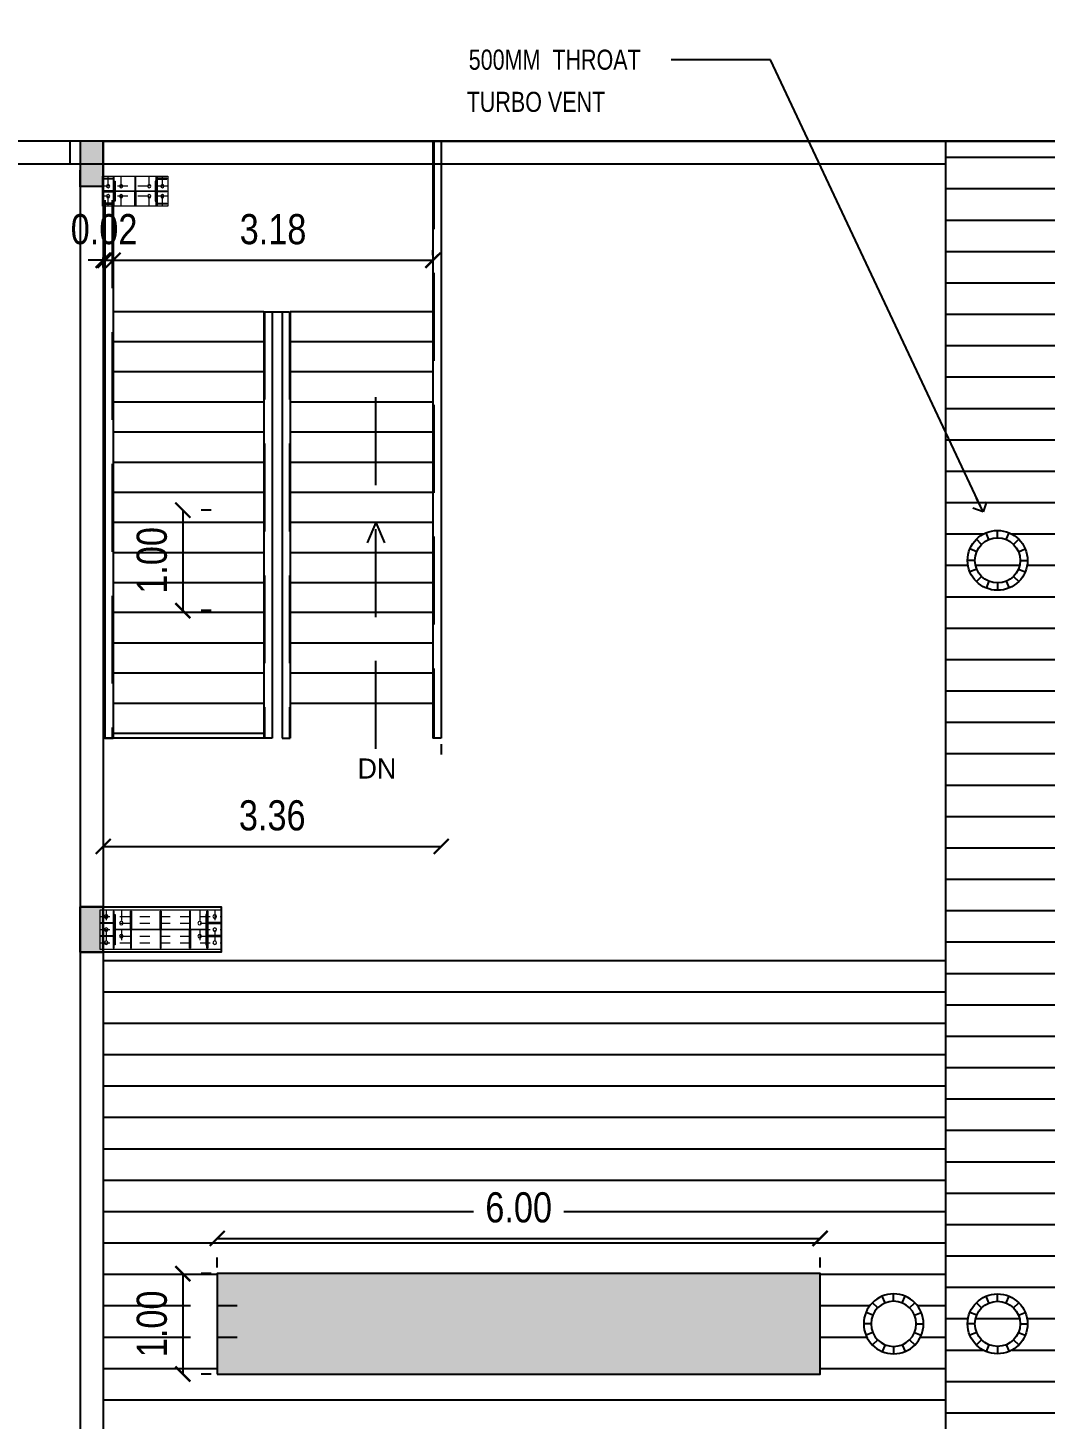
# Model space of a CAD drawing. Header units: metres. Extents: x 1422408 to 2267285, y 4015 to 80428.
# Drawn here: x 2267171.82 to 2267181.95, y 4055.43 to 4069.28 of the extents above; entities that cross this region are included whole.
import ezdxf
from ezdxf.enums import TextEntityAlignment as Align

# ---------------------------------------------------------------- set-up
doc = ezdxf.new("R2010")
doc.units = ezdxf.units.M
doc.header["$LTSCALE"] = 3.5
doc.header["$MEASUREMENT"] = 0
for name, pattern in [('CENTER2', [1.125, 0.75, -0.125, 0.125, -0.125]), ('CONTIN', [0]), ('DASHDOTX2', [2, 1, -0.5, 0, -0.5]), ('DOT2', [0.125, 0, -0.125]), ('HIDDEN', [0.375, 0.25, -0.125])]:
    doc.linetypes.add(name, pattern=pattern)
doc.layers.get('0').update_dxf_attribs({"linetype": 'CONTINUOUS'})
doc.layers.get('DEFPOINTS').update_dxf_attribs({"linetype": 'CONTINUOUS'})
for name, color, linetype, lineweight in [('1', 1, 'CONTIN', 18), ('BASEPLATE', 2, 'CONTINUOUS', 18), ('RCC COLUMN', 7, 'CONTINUOUS', 18), ('STEEL', 11, 'CONTINUOUS', 18), ('STIFFENER', 6, 'CONTINUOUS', 18)]:
    doc.layers.add(name, color=color, linetype=linetype, lineweight=lineweight)
for name, color, linetype in [('BLK_1_FLR_2_ROOF_AREA', 54, 'CONTINUOUS'), ('CLINE', 250, 'DASHDOTX2'), ('COLUMN', 2, 'CONTINUOUS'), ('GD', 12, 'CONTINUOUS'), ('HATCH', 15, 'CONTINUOUS'), ('ID', 3, 'CONTINUOUS'), ('RCCFOUNDATION', 250, 'CONTINUOUS'), ('rm no', 57, 'CONTINUOUS'), ('STEPS', 233, 'CONTINUOUS'), ('TEXT', 4, 'CONTINUOUS'), ('TURBOVENT', 16, 'CONTINUOUS'), ('WALL', 125, 'CONTINUOUS')]:
    doc.layers.add(name, color=color, linetype=linetype)
doc.styles.add('ID', font='GOTHIC.TTF', dxfattribs={"width": 0.85})
doc.styles.add('USA TEXT', font='GOTHIC.TTF')
doc.dimstyles.new('1-100-ID', dxfattribs={"dimtxt": 0.3, "dimasz": 0.15, "dimexe": 0.1, "dimexo": 0.06, "dimgap": 0.15, "dimtad": 1, "dimzin": 3, "dimdsep": 46, "dimtxsty": 'ID', "dimblk": 'ARCHTICK', "dimcen": 0, "dimclrd": 252, "dimclre": 252, "dimclrt": 3, "dimadec": 0, "dimazin": 0, "dimtfac": 1, "dimtix": 1, "dimtmove": 2, "dimatfit": 3, "dimldrblk": 'OPEN90', "dimfxl": 0, "dimtolj": 1, "dimtzin": 0, "dimarcsym": 0})
doc.dimstyles.new('1-200-GD', dxfattribs={"dimtxt": 0.25, "dimasz": 0.15, "dimexe": 0.1, "dimexo": 0.06, "dimgap": 0.15, "dimtad": 1, "dimzin": 3, "dimdsep": 46, "dimtxsty": 'USA TEXT', "dimblk": 'ARCHTICK', "dimcen": 0, "dimclrd": 252, "dimclrt": 12, "dimadec": 0, "dimazin": 0, "dimtfac": 1, "dimtix": 1, "dimtmove": 2, "dimatfit": 3, "dimldrblk": 'OPEN90', "dimfxl": 0, "dimtolj": 1, "dimtzin": 0, "dimarcsym": 0})

# ---------------------------------------------------------------- blocks, each defined once
blk = doc.blocks.new('_ArchTick')
at = {"color": 0, "linetype": 'ByBlock', "const_width": 0.15}
blk.add_lwpolyline([(-0.5, -0.5), (0.5, 0.5)], dxfattribs=at)
blk = doc.blocks.new('*D286')
at = {"layer": 'DEFPOINTS', "color": 0, "ltscale": 400, "transparency": 16777216}
for p in [(2267162.69, 4057.003), (2267164.573, 4057.003), (2267172.343, 4052.461)]:
    blk.add_point(p, dxfattribs=at)
at = {"layer": 'ID', "color": 252, "linetype": 'DOT2', "lineweight": -2, "ltscale": 400, "transparency": 16777216}
for p, q in [((2267164.513, 4057.003), (2267162.59, 4057.003)), ((2267172.283, 4052.461), (2267162.59, 4052.461))]:
    blk.add_line(p, q, dxfattribs=at)
at = {"layer": 'ID', "color": 252, "lineweight": -2, "ltscale": 400, "transparency": 16777216}
blk.add_line((2267162.69, 4052.461), (2267162.69, 4057.003), dxfattribs=at)
at = {"layer": 'ID', "color": 252, "lineweight": -2, "ltscale": 400, "transparency": 16777216, "xscale": 0.15, "yscale": 0.15, "zscale": 0.15}
for p, rotation in [((2267162.69, 4057.003), 90), ((2267162.69, 4052.461), 270)]:
    blk.add_blockref('_ArchTick', p, dxfattribs=dict(at, rotation=rotation))
at = {"layer": 'ID', "color": 3, "ltscale": 400, "transparency": 16777216, "insert": (2267162.382, 4054.732), "char_height": 0.3, "attachment_point": 5, "rotation": 90, "style": 'ID'}
blk.add_mtext('\\A1;4.54', dxfattribs=at)
blk = doc.blocks.new('_Open90')
at = {"color": 0, "linetype": 'ByBlock', "lineweight": -2}
for p, q in [((0, 0), (-1, 0)), ((-0.5, 0.5), (0, 0)), ((0, 0), (-0.5, -0.5))]:
    blk.add_line(p, q, dxfattribs=at)
blk = doc.blocks.new('*D299')
at = {"layer": 'DEFPOINTS', "color": 0, "ltscale": 400, "transparency": 16777216}
for p in [(2267172.343, 4072.064), (2267164.573, 4069.499), (2267172.343, 4067.706)]:
    blk.add_point(p, dxfattribs=at)
at = {"layer": 'ID', "color": 252, "linetype": 'DOT2', "lineweight": -2, "ltscale": 400, "transparency": 16777216}
for p, q in [((2267164.573, 4069.559), (2267164.573, 4072.164)), ((2267172.343, 4067.766), (2267172.343, 4072.164))]:
    blk.add_line(p, q, dxfattribs=at)
at = {"layer": 'ID', "color": 252, "lineweight": -2, "ltscale": 400, "transparency": 16777216}
blk.add_line((2267164.573, 4072.064), (2267172.343, 4072.064), dxfattribs=at)
at = {"layer": 'ID', "color": 252, "lineweight": -2, "ltscale": 400, "transparency": 16777216, "xscale": 0.15, "yscale": 0.15, "zscale": 0.15, "rotation": 180}
blk.add_blockref('_ArchTick', (2267164.573, 4072.064), dxfattribs=at)
at = {"layer": 'ID', "color": 252, "lineweight": -2, "ltscale": 400, "transparency": 16777216, "xscale": 0.15, "yscale": 0.15, "zscale": 0.15}
blk.add_blockref('_ArchTick', (2267172.343, 4072.064), dxfattribs=at)
at = {"layer": 'ID', "color": 3, "ltscale": 400, "transparency": 16777216, "insert": (2267168.458, 4072.367), "char_height": 0.3, "attachment_point": 5, "style": 'ID'}
blk.add_mtext('\\A1;7.77', dxfattribs=at)
blk = doc.blocks.new('*D300')
at = {"layer": 'DEFPOINTS', "color": 0, "ltscale": 400, "transparency": 16777216}
for p in [(2267189.343, 4072.064), (2267189.343, 4068.156), (2267172.573, 4067.566)]:
    blk.add_point(p, dxfattribs=at)
at = {"layer": 'ID', "color": 252, "linetype": 'DOT2', "lineweight": -2, "ltscale": 400, "transparency": 16777216}
for p, q in [((2267172.573, 4067.626), (2267172.573, 4072.164)), ((2267189.343, 4068.216), (2267189.343, 4072.164))]:
    blk.add_line(p, q, dxfattribs=at)
at = {"layer": 'ID', "color": 252, "lineweight": -2, "ltscale": 400, "transparency": 16777216}
blk.add_line((2267172.573, 4072.064), (2267189.343, 4072.064), dxfattribs=at)
at = {"layer": 'ID', "color": 252, "lineweight": -2, "ltscale": 400, "transparency": 16777216, "xscale": 0.15, "yscale": 0.15, "zscale": 0.15, "rotation": 180}
blk.add_blockref('_ArchTick', (2267172.573, 4072.064), dxfattribs=at)
at = {"layer": 'ID', "color": 252, "lineweight": -2, "ltscale": 400, "transparency": 16777216, "xscale": 0.15, "yscale": 0.15, "zscale": 0.15}
blk.add_blockref('_ArchTick', (2267189.343, 4072.064), dxfattribs=at)
at = {"layer": 'ID', "color": 3, "ltscale": 400, "transparency": 16777216, "insert": (2267180.958, 4072.371), "char_height": 0.3, "attachment_point": 5, "style": 'ID'}
blk.add_mtext('\\A1;16.77', dxfattribs=at)
blk = doc.blocks.new('*D263')
at = {"layer": 'DEFPOINTS', "color": 0, "ltscale": 400, "transparency": 16777216}
for p in [(2267172.343, 4072.064), (2267172.343, 4067.641), (2267172.573, 4067.641)]:
    blk.add_point(p, dxfattribs=at)
at = {"layer": 'ID', "color": 252, "lineweight": -2, "ltscale": 400, "transparency": 16777216}
for p, q in [((2267172.343, 4072.064), (2267172.193, 4072.064)), ((2267172.573, 4072.064), (2267172.343, 4072.064)), ((2267172.573, 4072.064), (2267172.723, 4072.064))]:
    blk.add_line(p, q, dxfattribs=at)
at = {"layer": 'ID', "color": 252, "linetype": 'DOT2', "lineweight": -2, "ltscale": 400, "transparency": 16777216}
for p, q in [((2267172.343, 4067.701), (2267172.343, 4072.164)), ((2267172.573, 4067.701), (2267172.573, 4072.164))]:
    blk.add_line(p, q, dxfattribs=at)
at = {"layer": 'ID', "color": 252, "lineweight": -2, "ltscale": 400, "transparency": 16777216, "xscale": 0.15, "yscale": 0.15, "zscale": 0.15}
blk.add_blockref('_ArchTick', (2267172.343, 4072.064), dxfattribs=at)
at = {"layer": 'ID', "color": 252, "lineweight": -2, "ltscale": 400, "transparency": 16777216, "xscale": 0.15, "yscale": 0.15, "zscale": 0.15, "rotation": 180}
blk.add_blockref('_ArchTick', (2267172.573, 4072.064), dxfattribs=at)
at = {"layer": 'ID', "color": 3, "ltscale": 400, "transparency": 16777216, "insert": (2267172.458, 4072.371), "char_height": 0.3, "attachment_point": 5, "style": 'ID'}
blk.add_mtext('\\A1;0.23', dxfattribs=at)
blk = doc.blocks.new('TB1')
at = {"layer": 'CLINE', "color": 233}
for p, q in [((0, 225), (0, 298)), ((-159, 159), (-210, 210)), ((159, 159), (210, 210)), ((-225, 0), (-298, 0)), ((225, 0), (298, 0)), ((-159, -159), (-210, -210)), ((0, -225), (0, -298)), ((159, -159), (210, -210))]:
    blk.add_line(p, q, dxfattribs=at)
at = {"layer": 'CLINE', "color": 250}
for p, q in [((-86, 208), (-114, 275)), ((86, 208), (114, 275)), ((-208, 86), (-275, 114)), ((208, 86), (275, 114)), ((-208, -86), (-275, -114)), ((208, -86), (275, -114)), ((-86, -208), (-114, -275)), ((86, -208), (114, -275))]:
    blk.add_line(p, q, dxfattribs=at)
at = {"layer": 'CLINE', "color": 233, "linetype": 'ByBlock', "ltscale": 0.25}
blk.add_circle((0, 0), 298, dxfattribs=at)
at = {"layer": 'WALL', "color": 252}
blk.add_circle((0, 0), 225, dxfattribs=at)
blk = doc.blocks.new('*D273')
at = {"layer": 'DEFPOINTS', "color": 0, "ltscale": 400, "transparency": 16777216}
for p in [(2267173.708, 4056.881), (2267173.365, 4055.881), (2267173.708, 4055.881)]:
    blk.add_point(p, dxfattribs=at)
at = {"layer": 'ID', "color": 252, "linetype": 'DOT2', "lineweight": -2, "ltscale": 400, "transparency": 16777216}
for p, q in [((2267173.648, 4056.881), (2267173.265, 4056.881)), ((2267173.648, 4055.881), (2267173.265, 4055.881))]:
    blk.add_line(p, q, dxfattribs=at)
at = {"layer": 'ID', "color": 252, "lineweight": -2, "ltscale": 400, "transparency": 16777216}
blk.add_line((2267173.365, 4056.881), (2267173.365, 4055.881), dxfattribs=at)
at = {"layer": 'ID', "color": 252, "lineweight": -2, "ltscale": 400, "transparency": 16777216, "xscale": 0.15, "yscale": 0.15, "zscale": 0.15}
for p, rotation in [((2267173.365, 4056.881), 90), ((2267173.365, 4055.881), 270)]:
    blk.add_blockref('_ArchTick', p, dxfattribs=dict(at, rotation=rotation))
at = {"layer": 'ID', "color": 3, "ltscale": 400, "transparency": 16777216, "insert": (2267173.058, 4056.381), "char_height": 0.3, "attachment_point": 5, "rotation": 90, "style": 'ID'}
blk.add_mtext('\\A1;1.00', dxfattribs=at)
blk = doc.blocks.new('*D274')
at = {"layer": 'DEFPOINTS', "color": 0, "ltscale": 400, "transparency": 16777216}
for p in [(2267179.708, 4057.232), (2267173.708, 4056.881), (2267179.708, 4056.881)]:
    blk.add_point(p, dxfattribs=at)
at = {"layer": 'ID', "color": 252, "linetype": 'DOT2', "lineweight": -2, "ltscale": 400, "transparency": 16777216}
for p, q in [((2267173.708, 4056.941), (2267173.708, 4057.332)), ((2267179.708, 4056.941), (2267179.708, 4057.332))]:
    blk.add_line(p, q, dxfattribs=at)
at = {"layer": 'ID', "color": 252, "lineweight": -2, "ltscale": 400, "transparency": 16777216}
blk.add_line((2267173.708, 4057.232), (2267179.708, 4057.232), dxfattribs=at)
at = {"layer": 'ID', "color": 252, "lineweight": -2, "ltscale": 400, "transparency": 16777216, "xscale": 0.15, "yscale": 0.15, "zscale": 0.15, "rotation": 180}
blk.add_blockref('_ArchTick', (2267173.708, 4057.232), dxfattribs=at)
at = {"layer": 'ID', "color": 252, "lineweight": -2, "ltscale": 400, "transparency": 16777216, "xscale": 0.15, "yscale": 0.15, "zscale": 0.15}
blk.add_blockref('_ArchTick', (2267179.708, 4057.232), dxfattribs=at)
at = {"layer": 'ID', "color": 3, "ltscale": 400, "transparency": 16777216, "insert": (2267176.708, 4057.539), "char_height": 0.3, "attachment_point": 5, "style": 'ID'}
blk.add_mtext('\\A1;6.00', dxfattribs=at)
blk = doc.blocks.new('*D275')
at = {"layer": 'DEFPOINTS', "color": 0, "transparency": 16777216}
for p in [(2267173.708, 4064.482), (2267173.365, 4063.482), (2267173.708, 4063.482)]:
    blk.add_point(p, dxfattribs=at)
at = {"layer": 'GD', "color": 252, "linetype": 'DOT2', "lineweight": -2, "transparency": 16777216}
for p, q in [((2267173.648, 4064.482), (2267173.265, 4064.482)), ((2267173.648, 4063.482), (2267173.265, 4063.482))]:
    blk.add_line(p, q, dxfattribs=at)
at = {"layer": 'GD', "color": 252, "lineweight": -2, "transparency": 16777216}
blk.add_line((2267173.365, 4064.482), (2267173.365, 4063.482), dxfattribs=at)
at = {"layer": 'GD', "color": 252, "lineweight": -2, "transparency": 16777216, "xscale": 0.15, "yscale": 0.15, "zscale": 0.15}
for p, rotation in [((2267173.365, 4064.482), 90), ((2267173.365, 4063.482), 270)]:
    blk.add_blockref('_ArchTick', p, dxfattribs=dict(at, rotation=rotation))
at = {"layer": 'GD', "color": 3, "transparency": 16777216, "insert": (2267173.058, 4063.982), "char_height": 0.3, "attachment_point": 5, "rotation": 90, "style": 'ID'}
blk.add_mtext('\\A1;1.00', dxfattribs=at)
blk = doc.blocks.new('BP4')
at = {"layer": '1', "linetype": 'Continuous'}
for centre in [(12801591, 6757594), (12801691, 6757594), (12801591, 6757464), (12801691, 6757464), (12801591, 6757184), (12801691, 6757184), (12801591, 6757054), (12801691, 6757054)]:
    blk.add_circle(centre, 16, dxfattribs=at)
at = {"layer": 'BASEPLATE', "linetype": 'Continuous'}
blk.add_lwpolyline([(12801791, 6757649), (12801491, 6757649), (12801491, 6756999), (12801791, 6756999)], close=True, dxfattribs=at)
at = {"layer": 'RCC COLUMN', "color": 4, "linetype": 'CENTER2', "ltscale": 2}
for p, q in [((12801591, 6756999), (12801591, 6757649)), ((12801691, 6756999), (12801691, 6757649)), ((12801791, 6757594), (12801491, 6757594)), ((12801791, 6757464), (12801491, 6757464)), ((12801791, 6757324), (12801491, 6757324)), ((12801791, 6757184), (12801491, 6757184)), ((12801791, 6757054), (12801491, 6757054))]:
    blk.add_line(p, q, dxfattribs=at)
at = {"layer": 'RCC COLUMN', "linetype": 'Continuous'}
blk.add_line((12801638, 6757324), (12801643, 6757324), dxfattribs=at)
at = {"layer": 'STEEL', "linetype": 'Continuous'}
for points in [[(12801541, 6757524), (12801741, 6757524), (12801741, 6757532), (12801541, 6757532)], [(12801638, 6757124), (12801643, 6757124), (12801643, 6757524), (12801638, 6757524)], [(12801541, 6757124), (12801741, 6757124), (12801741, 6757116), (12801541, 6757116)]]:
    blk.add_lwpolyline(points, close=True, dxfattribs=at)
at = {"layer": 'STIFFENER', "linetype": 'Continuous'}
for points in [[(12801511, 6757639), (12801511, 6757542), (12801521, 6757542), (12801521, 6757639)], [(12801646, 6757639), (12801646, 6757542), (12801636, 6757542), (12801636, 6757639)], [(12801771, 6757639), (12801771, 6757542), (12801761, 6757542), (12801761, 6757639)], [(12801501, 6757542), (12801781, 6757542), (12801781, 6757532), (12801501, 6757532)], [(12801501, 6757329), (12801638, 6757329), (12801638, 6757319), (12801501, 6757319)], [(12801781, 6757329), (12801643, 6757329), (12801643, 6757319), (12801781, 6757319)], [(12801501, 6757106), (12801781, 6757106), (12801781, 6757116), (12801501, 6757116)], [(12801511, 6757009), (12801511, 6757106), (12801521, 6757106), (12801521, 6757009)], [(12801646, 6757009), (12801646, 6757106), (12801636, 6757106), (12801636, 6757009)], [(12801771, 6757009), (12801771, 6757106), (12801761, 6757106), (12801761, 6757009)]]:
    blk.add_lwpolyline(points, close=True, dxfattribs=at)
blk = doc.blocks.new('BP1')
at = {"layer": '1', "linetype": 'Continuous'}
for centre in [(12808943, 6760111), (12809073, 6760111), (12809203, 6760111), (12809008, 6759961), (12809138, 6759961), (12809008, 6759181), (12809138, 6759181), (12808943, 6759031), (12809073, 6759031), (12809203, 6759031)]:
    blk.add_circle(centre, 18, dxfattribs=at)
at = {"layer": 'BASEPLATE', "linetype": 'Continuous'}
blk.add_lwpolyline([(12808878, 6760176), (12809268, 6760176), (12809268, 6758966), (12808878, 6758966)], close=True, dxfattribs=at)
at = {"layer": 'RCC COLUMN', "color": 4, "linetype": 'CENTER2', "ltscale": 2}
for p, q in [((12808878, 6760111), (12809268, 6760111)), ((12808943, 6760176), (12808943, 6758966)), ((12809008, 6760176), (12809008, 6758966)), ((12809073, 6760176), (12809073, 6758966)), ((12809138, 6760176), (12809138, 6758966)), ((12809203, 6760176), (12809203, 6758966)), ((12808878, 6759961), (12809268, 6759961)), ((12808878, 6759571), (12809268, 6759571)), ((12808878, 6759181), (12809268, 6759181)), ((12808878, 6759031), (12809268, 6759031))]:
    blk.add_line(p, q, dxfattribs=at)
at = {"layer": 'STEEL', "linetype": 'Continuous'}
for points in [[(12808923, 6760021), (12809223, 6760021), (12809223, 6760031), (12808923, 6760031)], [(12809070, 6760021), (12809070, 6759121), (12809076, 6759121), (12809076, 6760021)], [(12808923, 6759121), (12809223, 6759121), (12809223, 6759111), (12808923, 6759111)]]:
    blk.add_lwpolyline(points, close=True, dxfattribs=at)
at = {"layer": 'STIFFENER', "linetype": 'Continuous'}
for points in [[(12809003, 6760166), (12809003, 6760041), (12809013, 6760041), (12809013, 6760166)], [(12809133, 6760166), (12809133, 6760041), (12809143, 6760041), (12809143, 6760166)], [(12809258, 6760031), (12808888, 6760031), (12808888, 6760041), (12809258, 6760041)], [(12808888, 6759861), (12809070, 6759861), (12809070, 6759871), (12808888, 6759871)], [(12809258, 6759861), (12809076, 6759861), (12809076, 6759871), (12809258, 6759871)], [(12808888, 6759566), (12809070, 6759566), (12809070, 6759576), (12808888, 6759576)], [(12809258, 6759566), (12809076, 6759566), (12809076, 6759576), (12809258, 6759576)], [(12808888, 6759281), (12809070, 6759281), (12809070, 6759271), (12808888, 6759271)], [(12809258, 6759281), (12809076, 6759281), (12809076, 6759271), (12809258, 6759271)], [(12809258, 6759111), (12808888, 6759111), (12808888, 6759101), (12809258, 6759101)], [(12809003, 6758976), (12809003, 6759101), (12809013, 6759101), (12809013, 6758976)], [(12809133, 6758976), (12809133, 6759101), (12809143, 6759101), (12809143, 6758976)]]:
    blk.add_lwpolyline(points, close=True, dxfattribs=at)
blk = doc.blocks.new('*D378')
at = {"layer": 'DEFPOINTS', "color": 0, "ltscale": 400, "transparency": 16777216}
for p in [(2267172.343, 4072.064), (2267164.573, 4069.499), (2267172.343, 4067.706)]:
    blk.add_point(p, dxfattribs=at)
at = {"layer": 'ID', "color": 252, "linetype": 'DOT2', "lineweight": -2, "ltscale": 400, "transparency": 16777216}
for p, q in [((2267164.573, 4069.559), (2267164.573, 4072.164)), ((2267172.343, 4067.766), (2267172.343, 4072.164))]:
    blk.add_line(p, q, dxfattribs=at)
at = {"layer": 'ID', "color": 252, "lineweight": -2, "ltscale": 400, "transparency": 16777216}
blk.add_line((2267164.573, 4072.064), (2267172.343, 4072.064), dxfattribs=at)
at = {"layer": 'ID', "color": 252, "lineweight": -2, "ltscale": 400, "transparency": 16777216, "xscale": 0.15, "yscale": 0.15, "zscale": 0.15, "rotation": 180}
blk.add_blockref('_ArchTick', (2267164.573, 4072.064), dxfattribs=at)
at = {"layer": 'ID', "color": 252, "lineweight": -2, "ltscale": 400, "transparency": 16777216, "xscale": 0.15, "yscale": 0.15, "zscale": 0.15}
blk.add_blockref('_ArchTick', (2267172.343, 4072.064), dxfattribs=at)
at = {"layer": 'ID', "color": 3, "ltscale": 400, "transparency": 16777216, "insert": (2267168.458, 4072.368), "char_height": 0.3, "attachment_point": 5, "style": 'ID'}
blk.add_mtext('\\A1;7.77', dxfattribs=at)
blk = doc.blocks.new('*D379')
at = {"layer": 'DEFPOINTS', "color": 0, "ltscale": 400, "transparency": 16777216}
for p in [(2267172.573, 4072.064), (2267172.343, 4067.706), (2267172.573, 4067.566)]:
    blk.add_point(p, dxfattribs=at)
at = {"layer": 'ID', "color": 252, "lineweight": -2, "ltscale": 400, "transparency": 16777216}
for p, q in [((2267172.343, 4072.064), (2267172.193, 4072.064)), ((2267172.343, 4072.064), (2267172.573, 4072.064)), ((2267172.573, 4072.064), (2267172.723, 4072.064))]:
    blk.add_line(p, q, dxfattribs=at)
at = {"layer": 'ID', "color": 252, "linetype": 'DOT2', "lineweight": -2, "ltscale": 400, "transparency": 16777216}
for p, q in [((2267172.343, 4067.766), (2267172.343, 4072.164)), ((2267172.573, 4067.626), (2267172.573, 4072.164))]:
    blk.add_line(p, q, dxfattribs=at)
at = {"layer": 'ID', "color": 252, "lineweight": -2, "ltscale": 400, "transparency": 16777216, "xscale": 0.15, "yscale": 0.15, "zscale": 0.15}
blk.add_blockref('_ArchTick', (2267172.343, 4072.064), dxfattribs=at)
at = {"layer": 'ID', "color": 252, "lineweight": -2, "ltscale": 400, "transparency": 16777216, "xscale": 0.15, "yscale": 0.15, "zscale": 0.15, "rotation": 180}
blk.add_blockref('_ArchTick', (2267172.573, 4072.064), dxfattribs=at)
at = {"layer": 'ID', "color": 3, "ltscale": 400, "transparency": 16777216, "insert": (2267172.458, 4072.372), "char_height": 0.3, "attachment_point": 5, "style": 'ID'}
blk.add_mtext('\\A1;0.23', dxfattribs=at)
blk = doc.blocks.new('*D380')
at = {"layer": 'DEFPOINTS', "color": 0, "ltscale": 400, "transparency": 16777216}
for p in [(2267189.113, 4072.064), (2267189.113, 4068.15), (2267172.573, 4067.566)]:
    blk.add_point(p, dxfattribs=at)
at = {"layer": 'ID', "color": 252, "linetype": 'DOT2', "lineweight": -2, "ltscale": 400, "transparency": 16777216}
for p, q in [((2267172.573, 4067.626), (2267172.573, 4072.164)), ((2267189.113, 4068.21), (2267189.113, 4072.164))]:
    blk.add_line(p, q, dxfattribs=at)
at = {"layer": 'ID', "color": 252, "lineweight": -2, "ltscale": 400, "transparency": 16777216}
blk.add_line((2267172.573, 4072.064), (2267189.113, 4072.064), dxfattribs=at)
at = {"layer": 'ID', "color": 252, "lineweight": -2, "ltscale": 400, "transparency": 16777216, "xscale": 0.15, "yscale": 0.15, "zscale": 0.15, "rotation": 180}
blk.add_blockref('_ArchTick', (2267172.573, 4072.064), dxfattribs=at)
at = {"layer": 'ID', "color": 252, "lineweight": -2, "ltscale": 400, "transparency": 16777216, "xscale": 0.15, "yscale": 0.15, "zscale": 0.15}
blk.add_blockref('_ArchTick', (2267189.113, 4072.064), dxfattribs=at)
at = {"layer": 'ID', "color": 3, "ltscale": 400, "transparency": 16777216, "insert": (2267180.843, 4072.372), "char_height": 0.3, "attachment_point": 5, "style": 'ID'}
blk.add_mtext('\\A1;16.54', dxfattribs=at)
blk = doc.blocks.new('*D375')
at = {"layer": 'DEFPOINTS', "color": 0, "ltscale": 400, "transparency": 16777216}
for p in [(2267172.573, 4062.211), (2267175.937, 4062.211), (2267175.937, 4061.134)]:
    blk.add_point(p, dxfattribs=at)
at = {"layer": 'ID', "color": 252, "linetype": 'DOT2', "lineweight": -2, "ltscale": 400, "transparency": 16777216}
for p, q in [((2267172.573, 4062.151), (2267172.573, 4061.034)), ((2267175.937, 4062.151), (2267175.937, 4061.034))]:
    blk.add_line(p, q, dxfattribs=at)
at = {"layer": 'ID', "color": 252, "lineweight": -2, "ltscale": 400, "transparency": 16777216}
blk.add_line((2267172.573, 4061.134), (2267175.937, 4061.134), dxfattribs=at)
at = {"layer": 'ID', "color": 252, "lineweight": -2, "ltscale": 400, "transparency": 16777216, "xscale": 0.15, "yscale": 0.15, "zscale": 0.15, "rotation": 180}
blk.add_blockref('_ArchTick', (2267172.573, 4061.134), dxfattribs=at)
at = {"layer": 'ID', "color": 252, "lineweight": -2, "ltscale": 400, "transparency": 16777216, "xscale": 0.15, "yscale": 0.15, "zscale": 0.15}
blk.add_blockref('_ArchTick', (2267175.937, 4061.134), dxfattribs=at)
at = {"layer": 'ID', "color": 3, "ltscale": 400, "transparency": 16777216, "insert": (2267174.255, 4061.442), "char_height": 0.3, "attachment_point": 5, "style": 'ID'}
blk.add_mtext('\\A1;3.36', dxfattribs=at)
blk = doc.blocks.new('*D376')
at = {"layer": 'DEFPOINTS', "color": 0, "ltscale": 400, "transparency": 16777216}
for p in [(2267172.671, 4066.992), (2267175.855, 4066.97), (2267175.855, 4066.961)]:
    blk.add_point(p, dxfattribs=at)
at = {"layer": 'ID', "color": 252, "linetype": 'DOT2', "lineweight": -2, "ltscale": 400, "transparency": 16777216}
for p, q in [((2267175.855, 4067.021), (2267175.855, 4067.07)), ((2267172.671, 4066.932), (2267172.671, 4066.87))]:
    blk.add_line(p, q, dxfattribs=at)
at = {"layer": 'ID', "color": 252, "lineweight": -2, "ltscale": 400, "transparency": 16777216}
blk.add_line((2267172.671, 4066.97), (2267175.855, 4066.97), dxfattribs=at)
at = {"layer": 'ID', "color": 252, "lineweight": -2, "ltscale": 400, "transparency": 16777216, "xscale": 0.15, "yscale": 0.15, "zscale": 0.15, "rotation": 180}
blk.add_blockref('_ArchTick', (2267172.671, 4066.97), dxfattribs=at)
at = {"layer": 'ID', "color": 252, "lineweight": -2, "ltscale": 400, "transparency": 16777216, "xscale": 0.15, "yscale": 0.15, "zscale": 0.15}
blk.add_blockref('_ArchTick', (2267175.855, 4066.97), dxfattribs=at)
at = {"layer": 'ID', "color": 3, "ltscale": 400, "transparency": 16777216, "insert": (2267174.263, 4067.278), "char_height": 0.3, "attachment_point": 5, "style": 'ID'}
blk.add_mtext('\\A1;3.18', dxfattribs=at)
blk = doc.blocks.new('*D377')
at = {"layer": 'DEFPOINTS', "color": 0, "ltscale": 400, "transparency": 16777216}
for p in [(2267172.573, 4066.97), (2267172.573, 4066.839), (2267172.589, 4066.839)]:
    blk.add_point(p, dxfattribs=at)
at = {"layer": 'ID', "color": 252, "linetype": 'DOT2', "lineweight": -2, "ltscale": 400, "transparency": 16777216}
for p, q in [((2267172.573, 4066.899), (2267172.573, 4067.07)), ((2267172.589, 4066.899), (2267172.589, 4067.07))]:
    blk.add_line(p, q, dxfattribs=at)
at = {"layer": 'ID', "color": 252, "lineweight": -2, "ltscale": 400, "transparency": 16777216}
for p, q in [((2267172.573, 4066.97), (2267172.423, 4066.97)), ((2267172.589, 4066.97), (2267172.573, 4066.97)), ((2267172.589, 4066.97), (2267172.739, 4066.97))]:
    blk.add_line(p, q, dxfattribs=at)
at = {"layer": 'ID', "color": 252, "lineweight": -2, "ltscale": 400, "transparency": 16777216, "xscale": 0.15, "yscale": 0.15, "zscale": 0.15}
blk.add_blockref('_ArchTick', (2267172.573, 4066.97), dxfattribs=at)
at = {"layer": 'ID', "color": 252, "lineweight": -2, "ltscale": 400, "transparency": 16777216, "xscale": 0.15, "yscale": 0.15, "zscale": 0.15, "rotation": 180}
blk.add_blockref('_ArchTick', (2267172.589, 4066.97), dxfattribs=at)
at = {"layer": 'ID', "color": 3, "ltscale": 400, "transparency": 16777216, "insert": (2267172.581, 4067.278), "char_height": 0.3, "attachment_point": 5, "style": 'ID'}
blk.add_mtext('\\A1;0.02', dxfattribs=at)

msp = doc.modelspace()

# ---------------------------------------------------------------- hatches: boundary and pattern name
at = {"layer": 'COLUMN', "ltscale": 400}
h = msp.add_hatch(color=254, dxfattribs=at)
h.dxf.hatch_style = 1
h.paths.add_polyline_path([(2267172.34292, 4067.70644), (2267172.57292, 4067.70644), (2267172.57292, 4068.15644), (2267172.34292, 4068.15644)])
h = msp.add_hatch(color=254, dxfattribs=at)
h.dxf.hatch_style = 1
h.paths.add_polyline_path([(2267172.34292, 4060.08144), (2267172.57292, 4060.08144), (2267172.57292, 4060.53144), (2267172.34292, 4060.53144)])
at = {"layer": 'HATCH', "ltscale": 25}
h = msp.add_hatch(dxfattribs=at)
h.set_pattern_fill('ANSI31', color=250, scale=2.5, angle=135, style=0)
h.set_pattern_definition([(180, (2265990.9992, 3969.55805), (-1e-16, -0.3125), [])])
h.paths.add_polyline_path([(2267188.20792, 4056.88112), (2267188.20792, 4055.88112), (2267182.20792, 4055.88112), (2267182.20792, 4056.88112)], flags=16)
h.paths.add_polyline_path([(2267182.20792, 4063.48212), (2267182.20792, 4064.48212), (2267188.20792, 4064.48212), (2267188.20792, 4063.48212)], flags=16)
edge = h.paths.add_edge_path(flags=16)
edge.add_arc((2267181.47521, 4056.38112), 0.29766, 0, 360)
edge = h.paths.add_edge_path(flags=16)
edge.add_arc((2267181.47521, 4056.38112), 0.225, 0, 360)
edge = h.paths.add_edge_path(flags=16)
edge.add_arc((2267181.47521, 4063.98212), 0.29766, 0, 360)
edge = h.paths.add_edge_path(flags=16)
edge.add_arc((2267181.47521, 4063.98212), 0.225, 0, 360)
h.paths.add_polyline_path([(2267188.20792, 4049.03112), (2267188.20792, 4048.03112), (2267182.20792, 4048.03112), (2267182.20792, 4049.03112)], flags=16)
edge = h.paths.add_edge_path(flags=16)
edge.add_arc((2267181.47521, 4048.53112), 0.29766, 0, 360)
edge = h.paths.add_edge_path(flags=16)
edge.add_arc((2267181.47521, 4048.53112), 0.225, 0, 360)
h.paths.add_polyline_path([(2267188.20792, 4041.43012), (2267188.20792, 4040.43012), (2267182.20792, 4040.43012), (2267182.20792, 4041.43012)], flags=16)
edge = h.paths.add_edge_path(flags=16)
edge.add_arc((2267181.47521, 4040.93012), 0.29766, 0, 360)
edge = h.paths.add_edge_path(flags=16)
edge.add_arc((2267181.47521, 4040.93012), 0.225, 0, 360)
h.paths.add_polyline_path([(2267188.99965, 4054.50408), (2267189.11292, 4054.50408), (2267189.11292, 4054.19402), (2267188.99965, 4054.19402)], flags=16)
h.paths.add_polyline_path([(2267188.01037, 4040.49256), (2267188.01037, 4041.36769), (2267188.47546, 4041.36769), (2267188.47546, 4040.49256)], flags=16)
h.paths.add_polyline_path([(2267184.7571, 4042.32094), (2267185.65875, 4042.32094), (2267185.65875, 4041.85585), (2267184.7571, 4041.85585)], flags=16)
h.paths.add_polyline_path([(2267188.01037, 4048.09356), (2267188.01037, 4048.96869), (2267188.47546, 4048.96869), (2267188.47546, 4048.09356)], flags=16)
h.paths.add_polyline_path([(2267184.7571, 4049.92194), (2267185.65875, 4049.92194), (2267185.65875, 4049.45685), (2267184.7571, 4049.45685)], flags=16)
h.paths.add_polyline_path([(2267188.01037, 4055.94356), (2267188.01037, 4056.81869), (2267188.47546, 4056.81869), (2267188.47546, 4055.94356)], flags=16)
h.paths.add_polyline_path([(2267184.7571, 4057.77194), (2267185.65875, 4057.77194), (2267185.65875, 4057.30685), (2267184.7571, 4057.30685)], flags=16)
h.paths.add_polyline_path([(2267188.01037, 4063.54456), (2267188.01037, 4064.41969), (2267188.47546, 4064.41969), (2267188.47546, 4063.54456)], flags=16)
h.paths.add_polyline_path([(2267184.7571, 4065.37294), (2267185.65875, 4065.37294), (2267185.65875, 4064.90785), (2267184.7571, 4064.90785)], flags=16)
h.paths.add_polyline_path([(2267189.11292, 4036.75612), (2267189.11292, 4056.71112), (2267189.34292, 4056.71112), (2267189.34292, 4068.15612), (2267180.95792, 4068.15612), (2267180.95792, 4036.75612)])
h = msp.add_hatch(dxfattribs=at)
h.set_pattern_fill('ANSI31', color=250, scale=2.5, angle=135)
h.set_pattern_definition([(180, (0, 0), (-1e-16, -0.3125), [])])
h.paths.add_polyline_path([(2267172.57292, 4060.02987), (2267180.95792, 4060.02987), (2267180.95792, 4036.75612), (2267172.80292, 4036.75612), (2267172.80292, 4049.52112), (2267172.80292, 4052.68112), (2267172.57292, 4052.68112)])
h.paths.add_polyline_path([(2267173.70792, 4056.88112), (2267173.70792, 4055.88112), (2267179.70792, 4055.88112), (2267179.70792, 4056.88112)], flags=16)
edge = h.paths.add_edge_path(flags=16)
edge.add_arc((2267180.44064, 4056.38112), 0.29766, 180, 360)
edge.add_arc((2267180.44064, 4056.38112), 0.29766, 0, 180)
edge = h.paths.add_edge_path(flags=0)
edge.add_arc((2267180.44064, 4056.38112), 0.225, 180, 360)
edge.add_arc((2267180.44064, 4056.38112), 0.225, 0, 180)
h.paths.add_polyline_path([(2267173.70792, 4049.03112), (2267173.70792, 4048.03112), (2267179.70792, 4048.03112), (2267179.70792, 4049.03112)], flags=16)
edge = h.paths.add_edge_path(flags=16)
edge.add_arc((2267180.44064, 4048.53112), 0.29766, 180, 360)
edge.add_arc((2267180.44064, 4048.53112), 0.29766, 0, 180)
edge = h.paths.add_edge_path(flags=0)
edge.add_arc((2267180.44064, 4048.53112), 0.225, 180, 360)
edge.add_arc((2267180.44064, 4048.53112), 0.225, 0, 180)
h.paths.add_polyline_path([(2267173.70792, 4041.43012), (2267173.70792, 4040.43012), (2267179.70792, 4040.43012), (2267179.70792, 4041.43012)], flags=16)
edge = h.paths.add_edge_path(flags=16)
edge.add_arc((2267180.44064, 4040.93012), 0.29766, 180, 360)
edge.add_arc((2267180.44064, 4040.93012), 0.29766, 0, 180)
edge = h.paths.add_edge_path(flags=0)
edge.add_arc((2267180.44064, 4040.93012), 0.225, 180, 360)
edge.add_arc((2267180.44064, 4040.93012), 0.225, 0, 180)
h.paths.add_polyline_path([(2267172.91619, 4054.50408), (2267172.45965, 4054.50408), (2267172.45965, 4054.19402), (2267172.91619, 4054.19402)])
h.paths.add_polyline_path([(2267173.90548, 4040.49256), (2267173.90548, 4041.36769), (2267173.44038, 4041.36769), (2267173.44038, 4040.49256)], flags=16)
h.paths.add_polyline_path([(2267177.15875, 4042.32094), (2267176.2571, 4042.32094), (2267176.2571, 4041.85585), (2267177.15875, 4041.85585)], flags=16)
h.paths.add_polyline_path([(2267173.90548, 4048.09356), (2267173.90548, 4048.96869), (2267173.44038, 4048.96869), (2267173.44038, 4048.09356)], flags=16)
h.paths.add_polyline_path([(2267177.15875, 4049.92194), (2267176.2571, 4049.92194), (2267176.2571, 4049.45685), (2267177.15875, 4049.45685)], flags=16)
h.paths.add_polyline_path([(2267173.90548, 4055.94356), (2267173.90548, 4056.81869), (2267173.44038, 4056.81869), (2267173.44038, 4055.94356)], flags=16)
h.paths.add_polyline_path([(2267177.15875, 4057.77194), (2267176.2571, 4057.77194), (2267176.2571, 4057.30685), (2267177.15875, 4057.30685)], flags=16)
at = {"layer": 'WALL', "ltscale": 400}
h = msp.add_hatch(dxfattribs=at)
h.set_pattern_fill('DOTS', color=1, scale=0.9, style=0)
h.set_pattern_definition([(0, (2265990.9992, 3961.95705), (0.028125, 0.05625), [0, -0.05625])])
h.paths.add_polyline_path([(2267179.70792, 4056.88112), (2267173.70792, 4056.88112), (2267173.70792, 4055.88112), (2267179.70792, 4055.88112)])

# ---------------------------------------------------------------- linework, layer by layer
msp.add_line((2267179.21365, 4068.96586), (2267178.22501, 4068.96586))
at = {"color": 1, "linetype": 'Continuous'}
for p, q in [((2267175.85492, 4068.15644), (2267175.85492, 4062.21061)), ((2267175.93692, 4068.15644), (2267175.93692, 4062.21061)), ((2267172.58892, 4067.56844), (2267172.58892, 4062.21061)), ((2267172.67092, 4067.56844), (2267172.67092, 4062.21061)), ((2267174.17092, 4066.45844), (2267174.17092, 4062.21061)), ((2267174.17092, 4066.45844), (2267174.42692, 4066.45844)), ((2267174.25292, 4066.45844), (2267174.25292, 4062.21061)), ((2267174.35292, 4066.45844), (2267174.35292, 4062.21061)), ((2267174.43492, 4066.45844), (2267174.43492, 4062.21061)), ((2267174.25292, 4062.21061), (2267172.57292, 4062.21061)), ((2267172.58892, 4062.21061), (2267172.67092, 4062.21061)), ((2267174.35292, 4062.21061), (2267174.43492, 4062.21061)), ((2267175.93692, 4062.21061), (2267175.85492, 4062.21061))]:
    msp.add_line(p, q, dxfattribs=at)
at = {"color": 1, "linetype": 'HIDDEN'}
for p, q in [((2267175.86292, 4068.15644), (2267175.86292, 4062.21061)), ((2267172.66292, 4067.56844), (2267172.66292, 4062.21061)), ((2267174.17892, 4066.45844), (2267174.17892, 4062.21061)), ((2267174.42692, 4066.45844), (2267174.42692, 4062.21061)), ((2267175.2859, 4062.10597), (2267175.2859, 4065.7209)), ((2267175.2859, 4064.35844), (2267175.20084, 4064.15586)), ((2267175.2859, 4064.35844), (2267175.37095, 4064.15586))]:
    msp.add_line(p, q, dxfattribs=at)
at = {"layer": 'BLK_1_FLR_2_ROOF_AREA'}
msp.add_lwpolyline([(2267172.34292, 4036.75644), (2267198.36356, 4036.75644), (2267198.36356, 4044.83112), (2267194.5414, 4054.71144), (2267189.34292, 4054.71144), (2267189.34859, 4068.15644), (2267164.34292, 4068.15644), (2267164.34292, 4056.95973), (2267166.18373, 4052.23144), (2267172.34292, 4052.23144)], close=True, dxfattribs=at)
at = {"layer": 'COLUMN', "ltscale": 400}
for points in [[(2267172.57292, 4068.15644), (2267172.34292, 4068.15644), (2267172.34292, 4067.70644), (2267172.57292, 4067.70644)], [(2267172.57292, 4060.53144), (2267172.34292, 4060.53144), (2267172.34292, 4060.08144), (2267172.57292, 4060.08144)]]:
    msp.add_lwpolyline(points, close=True, dxfattribs=at)
at = {"layer": 'RCCFOUNDATION'}
msp.add_lwpolyline([(2267173.70792, 4055.88112), (2267179.70792, 4055.88112), (2267179.70792, 4056.88112), (2267173.70792, 4056.88112)], close=True, dxfattribs=at)
at = {"layer": 'STEPS'}
for p, q in [((2267174.17092, 4066.45844), (2267172.67092, 4066.45844)), ((2267175.85492, 4066.45844), (2267174.43492, 4066.45844)), ((2267174.17092, 4066.15844), (2267172.67092, 4066.15844)), ((2267175.85492, 4066.15844), (2267174.43492, 4066.15844)), ((2267174.17092, 4065.85844), (2267172.67092, 4065.85844)), ((2267175.85492, 4065.85844), (2267174.43492, 4065.85844)), ((2267174.17092, 4065.55844), (2267172.67092, 4065.55844)), ((2267175.85492, 4065.55844), (2267174.43492, 4065.55844)), ((2267174.17092, 4065.25844), (2267172.67092, 4065.25844)), ((2267175.85492, 4065.25844), (2267174.43492, 4065.25844)), ((2267174.17092, 4064.95844), (2267172.67092, 4064.95844)), ((2267175.85492, 4064.95844), (2267174.43492, 4064.95844)), ((2267174.17092, 4064.65844), (2267172.67092, 4064.65844)), ((2267175.85492, 4064.65844), (2267174.43492, 4064.65844)), ((2267174.17092, 4064.35844), (2267172.67092, 4064.35844)), ((2267175.85492, 4064.35844), (2267174.43492, 4064.35844)), ((2267174.17092, 4064.05844), (2267172.67092, 4064.05844)), ((2267175.85492, 4064.05844), (2267174.43492, 4064.05844)), ((2267174.17092, 4063.75844), (2267172.67092, 4063.75844)), ((2267175.85492, 4063.75844), (2267174.43492, 4063.75844)), ((2267174.17092, 4063.46344), (2267172.67092, 4063.46344)), ((2267175.85492, 4063.46344), (2267174.43492, 4063.46344)), ((2267174.17092, 4063.15844), (2267172.67092, 4063.15844)), ((2267175.85492, 4063.15844), (2267174.43492, 4063.15844)), ((2267174.17092, 4062.85844), (2267172.67092, 4062.85844)), ((2267175.85492, 4062.85844), (2267174.43492, 4062.85844)), ((2267174.17092, 4062.55844), (2267172.67092, 4062.55844)), ((2267175.85492, 4062.55844), (2267174.43492, 4062.55844)), ((2267174.17092, 4062.25844), (2267172.67092, 4062.25844))]:
    msp.add_line(p, q, dxfattribs=at)
at = {"layer": 'WALL', "color": 251, "ltscale": 400}
for p, q in [((2267180.95792, 4068.15612), (2267164.34292, 4068.15612)), ((2267172.57292, 4068.15612), (2267172.57292, 4052.23112)), ((2267180.95792, 4067.92612), (2267164.57292, 4067.92612)), ((2267172.34292, 4067.92612), (2267172.34292, 4052.46112))]:
    msp.add_line(p, q, dxfattribs=at)
at = {"layer": 'WALL', "ltscale": 400}
for p, q in [((2267172.24292, 4067.92644), (2267172.24292, 4068.15644)), ((2267172.34292, 4068.15644), (2267172.34292, 4060.08144)), ((2267172.34292, 4068.15644), (2267172.34292, 4064.02644)), ((2267172.57292, 4068.15612), (2267189.34292, 4068.15612)), ((2267172.57292, 4068.14958), (2267172.57292, 4067.22826)), ((2267180.95792, 4068.15612), (2267180.95792, 4036.75612)), ((2267172.57292, 4067.92644), (2267172.57292, 4060.08144)), ((2267172.57292, 4067.92644), (2267172.57292, 4064.02644)), ((2267172.34292, 4064.02644), (2267172.34292, 4060.08144)), ((2267172.57292, 4064.02644), (2267172.57292, 4060.08144))]:
    msp.add_line(p, q, dxfattribs=at)
msp.add_lwpolyline([(2267172.34292, 4060.53144), (2267173.74792, 4060.53144), (2267173.74792, 4060.08144), (2267172.34292, 4060.08144)], close=True, dxfattribs=at)

# ---------------------------------------------------------------- block references
at = {"layer": 'RCC COLUMN', "linetype": 'Continuous', "xscale": -0.001, "yscale": 0.001, "zscale": 0.001, "rotation": 90}
for name, p in [('BP4', (2273930.21522, 16869.29905)), ('BP1', (2273932.71396, 16869.37905))]:
    msp.add_blockref(name, p, dxfattribs=at)
at = {"layer": 'TURBOVENT', "yscale": 0.001, "zscale": 0.001}
for p, xscale, rotation in [((2267181.47521, 4063.98212), 0.001, 90), ((2267180.44064, 4056.38112), -0.001, 270), ((2267181.47521, 4056.38112), 0.001, 90)]:
    msp.add_blockref('TB1', p, dxfattribs=dict(at, xscale=xscale, rotation=rotation))

# ---------------------------------------------------------------- texts
at = {"layer": 'rm no', "style": 'USA TEXT'}
msp.add_attdef('DN', text='L0-09W1', height=0.2, dxfattribs=at).set_placement((2267175.29706, 4061.81023), align=Align.CENTER)
at = {"layer": 'TEXT', "style": 'USA TEXT', "width": 0.8}
for s, p in [('500MM  THROAT', (2267176.21112, 4068.86727)), ('TURBO VENT', (2267176.19076, 4068.44758))]:
    msp.add_text(s, height=0.2, dxfattribs=at).set_placement(p)

# ---------------------------------------------------------------- dimensions: what is measured, and where the dimension line sits
at = {"layer": 'GD'}
dim = msp.add_linear_dim(base=(2267173.36538, 4063.48212), p1=(2267173.70792, 4064.48212), p2=(2267173.70792, 4063.48212), angle=90, dimstyle='1-100-ID', dxfattribs=at)
dim.commit()
dim.dimension.update_dxf_attribs({"geometry": '*D275', "text_midpoint": (2267173.05784, 4063.98212)})
at = {"layer": 'ID', "ltscale": 400}
for base, p1, p2, angle, picture, middle in [((2267172.34292, 4072.06399), (2267164.57292, 4069.499), (2267172.34292, 4067.70644), 180, '*D378', (2267168.45792, 4072.36776)), ((2267172.34292, 4072.06367), (2267164.57292, 4069.49869), (2267172.34292, 4067.70612), 180, '*D299', (2267168.45792, 4072.36744)), ((2267172.57292, 4072.06399), (2267172.34292, 4067.70644), (2267172.57292, 4067.56648), 180, '*D379', (2267172.45792, 4072.37153)), ((2267189.11292, 4072.06399), (2267172.57292, 4067.56648), (2267189.11292, 4068.14958), 180, '*D380', (2267180.84292, 4072.37153)), ((2267189.34292, 4072.06367), (2267172.57292, 4067.56616), (2267189.34292, 4068.15612), 180, '*D300', (2267180.95792, 4072.37122)), ((2267162.68955, 4057.0026), (2267172.34292, 4052.46112), (2267164.57292, 4057.0026), 270, '*D286', (2267162.382, 4054.73186)), ((2267173.36538, 4055.88112), (2267173.70792, 4056.88112), (2267173.70792, 4055.88112), 90, '*D273', (2267173.05784, 4056.38112))]:
    dim = msp.add_linear_dim(base=base, p1=p1, p2=p2, angle=angle, dimstyle='1-100-ID', dxfattribs=at)
    dim.commit()
    dim.dimension.update_dxf_attribs({"geometry": picture, "text_midpoint": middle})
for base, p1, p2, picture, middle in [((2267172.34292, 4072.06367), (2267172.57292, 4067.64116), (2267172.34292, 4067.64116), '*D263', (2267172.45792, 4072.37122)), ((2267172.57292, 4066.97012), (2267172.58892, 4066.83877), (2267172.57292, 4066.83877), '*D377', (2267172.58092, 4067.27766)), ((2267175.85492, 4066.97012), (2267172.67092, 4066.99215), (2267175.85492, 4066.96088), '*D376', (2267174.26292, 4067.27766)), ((2267175.93692, 4061.13413), (2267172.57292, 4062.21061), (2267175.93692, 4062.21061), '*D375', (2267174.25492, 4061.44167)), ((2267179.70792, 4057.23185), (2267173.70792, 4056.88112), (2267179.70792, 4056.88112), '*D274', (2267176.70792, 4057.53939))]:
    dim = msp.add_linear_dim(base=base, p1=p1, p2=p2, dimstyle='1-100-ID', dxfattribs=at)
    dim.commit()
    dim.dimension.update_dxf_attribs({"geometry": picture, "text_midpoint": middle})

# ---------------------------------------------------------------- leaders
msp.add_leader([(2267181.33024, 4064.46572), (2267179.21365, 4068.96586)], dimstyle='1-200-GD')

doc.saveas('drawing.dxf')
